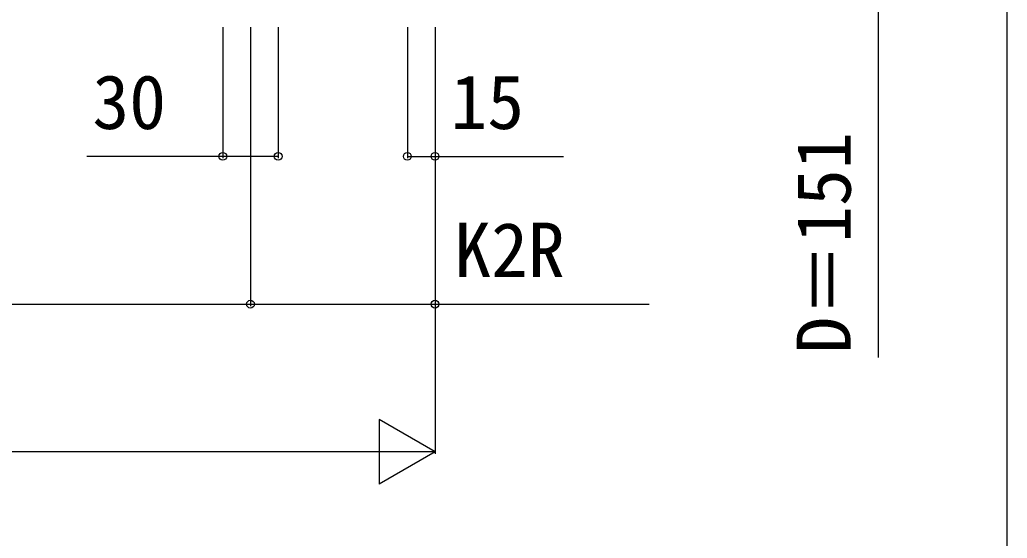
# Model space of a CAD drawing. Units: millimetres, scale not verified. Extents: x -1750 to 1750, y -2608 to 2592.
# Drawn here: x 1215 to 1750, y -1535 to -1255 of the extents above; entities that cross this region are included whole.
import ezdxf
from ezdxf.enums import TextEntityAlignment as Align

# ---------------------------------------------------------------- set-up
doc = ezdxf.new("R2010")
doc.units = ezdxf.units.MM
doc.header["$LTSCALE"] = 14
doc.layers.add('0-6_YKK_D', color=6, linetype='Continuous')
doc.layers.add('0-7_YKK_ZWAK', color=7, linetype='Continuous')
doc.styles.add('ＭＳ ゴシック', font='')
doc.styles.get('ＭＳ ゴシック').set_extended_font_data('MS Gothic')

msp = doc.modelspace()

# ---------------------------------------------------------------- linework, layer by layer
at = {"layer": '0-6_YKK_D'}
for p, q in [((1325, -1258.5), (1325, -1329.5)), ((1340, -1258.5), (1340, -1409.5)), ((1340, -1258.5), (1340, -1409.5)), ((1355, -1258.5), (1355, -1329.5)), ((1425, -1258.5), (1425, -1329.5)), ((1440, -1258.5), (1440, -1489.5)), ((1440, -1258.5), (1440, -1409.5)), ((1440, -1258.5), (1440, -1329.5)), ((691, -1408.5), (1340, -1408.5)), ((1440, -1488.5), (1409.69, -1471)), ((1409.69, -1471), (1409.69, -1506)), ((1405, -1488.5), (475, -1488.5)), ((1440, -1488.5), (1379.38, -1488.5)), ((1440, -1488.5), (1409.69, -1506))]:
    msp.add_line(p, q, dxfattribs=at)
for points in [[(1680, -1097.5), (1680, -1248.5), (1680, -1437.41)], [(1355, -1328.5), (1325, -1328.5), (1251.32, -1328.5)], [(1425, -1328.5), (1440, -1328.5), (1509.59, -1328.5)], [(1340, -1408.5), (1440, -1408.5), (1555.95, -1408.5)]]:
    msp.add_lwpolyline(points, dxfattribs=at)
for centre in [(1325, -1328.5), (1355, -1328.5), (1425, -1328.5), (1440, -1328.5), (1340, -1408.5), (1340, -1408.5), (1440, -1408.5)]:
    msp.add_circle(centre, 2.12, dxfattribs=at)
at = {"layer": '0-7_YKK_ZWAK'}
msp.add_lwpolyline([(-1750, -2608.5), (1750, -2608.5), (1750, 2491.5)], dxfattribs=at)

# ---------------------------------------------------------------- texts
at = {"layer": '0-6_YKK_D', "style": 'ＭＳ ゴシック'}
for s, p in [('30', (1254.36, -1322.5)), ('15', (1448.36, -1322.5)), ('K2R', (1450.41, -1402.5))]:
    msp.add_text(s, height=29.33, dxfattribs=at).set_placement(p, align=Align.BOTTOM_LEFT)
msp.add_text('D＝151', height=29.33, rotation=90, dxfattribs=at).set_placement((1674, -1435.27), align=Align.BOTTOM_LEFT)

doc.saveas('drawing.dxf')
